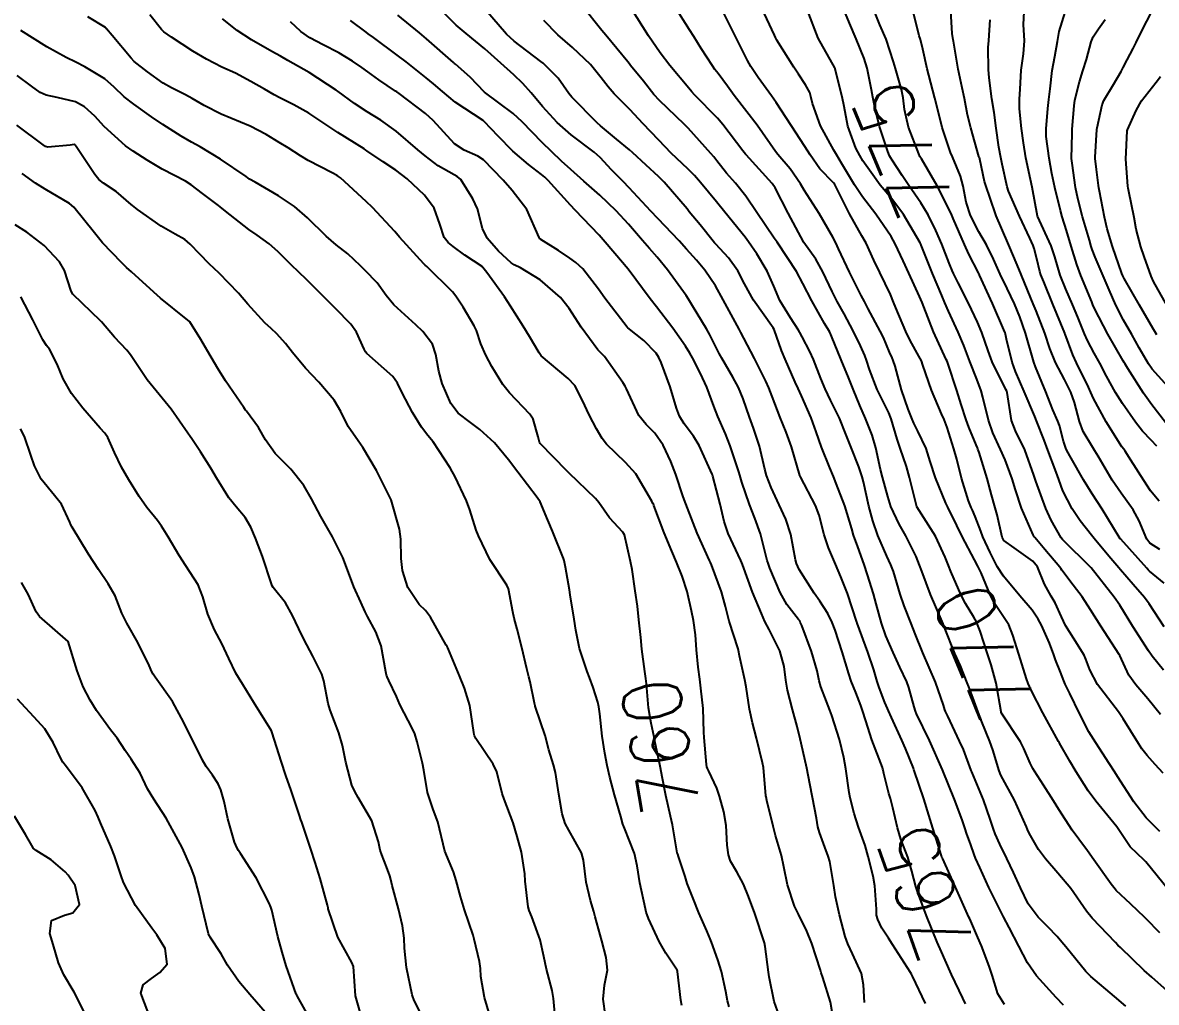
# Model space of a CAD drawing. Header units: metres. Extents: x 318500 to 325275, y 7408834 to 7428799.
# Drawn here: x 322921.5 to 322999.1, y 7421457.4 to 7421524.5 of the extents above; entities that cross this region are included whole.
import ezdxf
from ezdxf.enums import TextEntityAlignment as Align

# ---------------------------------------------------------------- set-up
doc = ezdxf.new("R2010")
doc.units = ezdxf.units.M
doc.header["$MEASUREMENT"] = 0
for name, color, linetype in [('Cotas', 45, 'Continuous'), ('Curvas de Nivel 1m', 11, 'Continuous'), ('Curvas de Nivel 5m', 15, 'Continuous'), ('Vias Primárias', 230, 'Continuous')]:
    doc.layers.add(name, color=color, linetype=linetype)
doc.styles.add('Style-STANDARD', font='STANDARD.shx')

msp = doc.modelspace()

# ---------------------------------------------------------------- linework, layer by layer
at = {"layer": 'Curvas de Nivel 1m', "flags": 128}
for points, elevation in [([(322988.743, 7421457.265), (322988.281, 7421457.99), (322987.891, 7421459.276), (322987.69, 7421459.899), (322987.148, 7421461.288), (322986.907, 7421461.862), (322986.348, 7421463.128), (322986.29, 7421463.242), (322986.264, 7421463.301), (322986.199, 7421463.456), (322985.367, 7421465.315), (322984.503, 7421467.235), (322984.456, 7421467.329), (322984.445, 7421467.364), (322984.411, 7421467.459), (322983.818, 7421469.336), (322983.548, 7421470.235), (322983.209, 7421471.343), (322982.555, 7421473.283), (322982.531, 7421473.35), (322982.491, 7421473.453), (322981.941, 7421474.798), (322981.693, 7421475.362), (322980.992, 7421476.915), (322980.782, 7421477.376), (322980.709, 7421477.545), (322980.546, 7421477.953), (322980.149, 7421478.979), (322980.013, 7421479.388), (322979.775, 7421480.189), (322979.381, 7421481.398), (322978.649, 7421483.38), (322978.636, 7421483.41), (322978.621, 7421483.465), (322977.98, 7421485.417), (322977.525, 7421486.554), (322977.15, 7421487.425), (322976.687, 7421488.544), (322976.39, 7421489.435), (322976.046, 7421490.773), (322975.79, 7421491.444), (322974.749, 7421493.416), (322974.729, 7421493.46), (322974.721, 7421493.49), (322974.14, 7421495.47), (322973.785, 7421496.47), (322973.373, 7421497.481), (322972.821, 7421498.901), (322972.585, 7421499.492), (322972.382, 7421499.95), (322971.615, 7421501.502), (322970.874, 7421502.911), (322970.663, 7421503.298), (322970.545, 7421503.515), (322970.143, 7421504.269), (322969.456, 7421505.532), (322968.924, 7421506.485), (322968.205, 7421507.551), (322967.624, 7421508.237), (322966.954, 7421509.007), (322966.446, 7421509.575), (322964.983, 7421511.101), (322964.513, 7421511.597), (322963.014, 7421513.212), (322962.599, 7421513.626), (322961.819, 7421514.429), (322961.036, 7421515.279), (322960.617, 7421515.654), (322959.057, 7421516.831), (322958.098, 7421517.685), (322957.086, 7421518.783), (322956.302, 7421519.712), (322955.728, 7421520.342), (322955.112, 7421520.931), (322954.226, 7421521.739), (322953.135, 7421522.732), (322951.851, 7421523.769), (322951.159, 7421524.353), (322949.706, 7421525.802)], 766), ([(322992.782, 7421457.212), (322992.278, 7421457.755), (322990.937, 7421459.24), (322990.313, 7421460.128), (322989.708, 7421461.256), (322989.055, 7421462.551), (322988.673, 7421463.267), (322988.359, 7421463.869), (322987.671, 7421465.281), (322987.037, 7421466.654), (322986.75, 7421467.295), (322986.651, 7421467.535), (322986.419, 7421468.205), (322986.132, 7421469.01), (322986.037, 7421469.306), (322985.842, 7421469.906), (322985.319, 7421471.317), (322984.49, 7421473.33), (322983.603, 7421475.339), (322982.7, 7421477.186), (322982.63, 7421477.349), (322982.543, 7421477.658), (322982.19, 7421478.989), (322982.053, 7421479.358), (322981.57, 7421480.37), (322981.098, 7421481.372), (322980.607, 7421482.516), (322980.312, 7421483.385), (322979.944, 7421484.702), (322979.756, 7421485.393), (322979.355, 7421486.704), (322979.13, 7421487.403), (322978.688, 7421488.612), (322978.396, 7421489.413), (322978.274, 7421489.844), (322977.795, 7421491.419), (322977.211, 7421492.957), (322977.018, 7421493.427), (322976.759, 7421494.032), (322976.189, 7421495.439), (322975.838, 7421496.491), (322975.49, 7421497.45), (322974.822, 7421498.953), (322974.595, 7421499.464), (322974.401, 7421499.902), (322973.701, 7421501.477), (322973.456, 7421502.071), (322972.953, 7421503.489), (322972.882, 7421503.62), (322971.539, 7421505.504), (322970.927, 7421506.616), (322970.458, 7421507.517), (322969.827, 7421508.405), (322968.958, 7421509.344), (322968.862, 7421509.444), (322968.777, 7421509.543), (322967.876, 7421510.657), (322967.141, 7421511.568), (322966.993, 7421511.754), (322965.412, 7421513.586), (322965.024, 7421513.987), (322964.185, 7421514.756), (322963.25, 7421515.617), (322963.043, 7421515.801), (322962.142, 7421516.545), (322961.067, 7421517.438), (322960.833, 7421517.652), (322959.096, 7421519.407), (322958.89, 7421519.673), (322958.146, 7421520.72), (322957.185, 7421521.699), (322957.121, 7421521.748), (322956.972, 7421521.852), (322955.143, 7421523.237), (322954.625, 7421523.735), (322953.175, 7421525.402)], 767), ([(323000.281, 7421457.845), (322998.825, 7421459.132), (322998.307, 7421459.603), (322996.688, 7421461.165), (322996.503, 7421461.339), (322996.333, 7421461.505), (322994.733, 7421463.186), (322994.357, 7421463.669), (322993.271, 7421465.207), (322992.396, 7421466.256), (322991.542, 7421467.233), (322991.056, 7421467.88), (322990.427, 7421468.992), (322990.314, 7421469.251), (322990.237, 7421469.447), (322989.427, 7421471.26), (322988.486, 7421472.975), (322988.358, 7421473.272), (322987.928, 7421474.703), (322987.739, 7421475.282), (322987.191, 7421476.629), (322986.926, 7421477.294), (322986.555, 7421478.304), (322986.286, 7421479.024), (322986.175, 7421479.306), (322985.717, 7421480.453), (322985.339, 7421481.319), (322984.616, 7421483.096), (322984.528, 7421483.331), (322984.457, 7421483.496), (322983.657, 7421485.34), (322983.061, 7421486.949), (322982.92, 7421487.348), (322982.679, 7421487.949), (322981.969, 7421489.361), (322981.511, 7421490.171), (322980.951, 7421491.377), (322980.73, 7421492.051), (322980.368, 7421493.386), (322980.239, 7421493.906), (322979.919, 7421495.393), (322979.661, 7421496.27), (322979.202, 7421497.404), (322978.813, 7421498.304), (322978.368, 7421499.415), (322978.046, 7421500.214), (322977.553, 7421501.423), (322976.876, 7421503.042), (322976.756, 7421503.309), (322976.692, 7421503.433), (322976.407, 7421503.918), (322975.532, 7421505.451), (322974.928, 7421506.658), (322974.491, 7421507.467), (322973.872, 7421508.399), (322973.148, 7421509.487), (322972.964, 7421509.763), (322971.761, 7421511.502), (322971.007, 7421512.628), (322970.306, 7421513.521), (322969.695, 7421514.198), (322969.035, 7421515.054), (322968.822, 7421515.327), (322968.616, 7421515.546), (322967.066, 7421517.278), (322966.785, 7421517.573), (322965.094, 7421519.188), (322964.72, 7421519.596), (322964.001, 7421520.498), (322963.12, 7421521.582), (322963.105, 7421521.605), (322963.089, 7421521.62), (322962.926, 7421521.82), (322961.428, 7421523.646), (322961.155, 7421523.979), (322959.81, 7421525.664)], 769), ([(322999.97, 7421465.116), (322998.409, 7421467.046), (322998.31, 7421467.142), (322997.337, 7421468.074), (322996.614, 7421469.167), (322996.434, 7421469.442), (322994.994, 7421471.185), (322994.471, 7421471.902), (322993.644, 7421473.203), (322993.215, 7421473.927), (322992.51, 7421475.172), (322992.492, 7421475.203), (322992.481, 7421475.22), (322992.442, 7421475.29), (322991.362, 7421477.238), (322990.563, 7421478.787), (322990.364, 7421479.252), (322990.251, 7421479.575), (322989.711, 7421481.259), (322989.301, 7421482.571), (322989.024, 7421483.266), (322988.626, 7421483.876), (322988.06, 7421484.705), (322987.768, 7421485.283), (322987.127, 7421486.829), (322986.902, 7421487.297), (322986.676, 7421487.718), (322985.832, 7421489.313), (322985.463, 7421490.074), (322984.855, 7421491.328), (322984.724, 7421491.611), (322984.001, 7421493.337), (322983.65, 7421494.458), (322983.363, 7421495.344), (322982.792, 7421496.543), (322982.53, 7421497.087), (322982.414, 7421497.356), (322982.128, 7421498.043), (322981.676, 7421499.367), (322981.238, 7421500.99), (322981.114, 7421501.376), (322981.038, 7421501.554), (322980.866, 7421501.946), (322980.434, 7421502.945), (322980.214, 7421503.39), (322979.396, 7421504.909), (322979.133, 7421505.407), (322978.916, 7421505.826), (322978.119, 7421507.418), (322977.357, 7421509.025), (322977.168, 7421509.428), (322976.966, 7421509.833), (322976.042, 7421511.444), (322975.014, 7421513.046), (322974.751, 7421513.464), (322974.048, 7421514.492), (322973.202, 7421515.488), (322973.043, 7421515.694), (322971.783, 7421517.503), (322971.083, 7421518.406), (322970.208, 7421519.523), (322969.749, 7421520.173), (322969.115, 7421521.031), (322968.89, 7421521.316), (322968.721, 7421521.546), (322967.947, 7421522.748), (322967.442, 7421523.566), (322967.157, 7421524.028), (322966.18, 7421525.58)], 771), ([(322999.595, 7421473.123), (322999.062, 7421473.698), (322998.502, 7421474.315), (322998.143, 7421474.782), (322997.903, 7421475.149), (322996.859, 7421476.841), (322996.641, 7421477.168), (322996.542, 7421477.301), (322995.107, 7421479.185), (322994.58, 7421480.184), (322994.315, 7421480.922), (322994.187, 7421481.196), (322993.451, 7421482.364), (322992.923, 7421483.215), (322992.629, 7421483.81), (322992.202, 7421484.785), (322991.941, 7421485.231), (322991.476, 7421486.061), (322990.985, 7421487.245), (322990.676, 7421487.642), (322989.401, 7421488.551), (322988.697, 7421489.04), (322988.577, 7421489.272), (322988.236, 7421490.798), (322988.105, 7421491.279), (322987.85, 7421492.167), (322987.553, 7421493.288), (322987.002, 7421495.071), (322986.915, 7421495.298), (322986.877, 7421495.394), (322986.783, 7421495.61), (322986.294, 7421496.807), (322986.111, 7421497.31), (322985.761, 7421498.371), (322985.458, 7421499.321), (322984.858, 7421501.185), (322984.8, 7421501.331), (322984.748, 7421501.444), (322983.862, 7421503.34), (322983.202, 7421505.051), (322983.088, 7421505.348), (322982.916, 7421505.751), (322982.177, 7421507.361), (322981.781, 7421508.2), (322981.238, 7421509.376), (322980.967, 7421509.879), (322979.918, 7421511.396), (322979.008, 7421512.582), (322978.451, 7421513.416), (322977.565, 7421514.894), (322977.256, 7421515.428), (322977.045, 7421515.777), (322976.132, 7421517.444), (322975.574, 7421518.972), (322975.472, 7421519.454), (322975.386, 7421519.739), (322975.108, 7421520.256), (322974.63, 7421520.982), (322974.302, 7421521.472), (322973.147, 7421523.309), (322973.053, 7421523.491), (322972.983, 7421523.661), (322972.112, 7421525.501)], 773), ([(322999.423, 7421477.127), (322998.556, 7421478.211), (322997.729, 7421479.153), (322997.245, 7421479.829), (322996.626, 7421481.169), (322996.591, 7421481.234), (322995.327, 7421483.183), (322994.636, 7421484.288), (322994.044, 7421485.199), (322993.448, 7421485.998), (322992.668, 7421487.007), (322992.584, 7421487.136), (322992.528, 7421487.222), (322991.501, 7421488.425), (322990.801, 7421489.248), (322990.759, 7421489.307), (322990.702, 7421489.427), (322989.895, 7421491.258), (322989.488, 7421492.514), (322989.249, 7421493.265), (322988.769, 7421494.565), (322988.469, 7421495.275), (322987.941, 7421496.432), (322987.628, 7421497.288), (322987.251, 7421498.866), (322987.141, 7421499.295), (322986.842, 7421500.102), (322986.368, 7421501.307), (322985.956, 7421502.399), (322985.57, 7421503.32), (322984.901, 7421504.748), (322984.642, 7421505.333), (322984.436, 7421505.817), (322983.803, 7421507.341), (322983.028, 7421509.281), (322983.002, 7421509.35), (322982.961, 7421509.43), (322981.803, 7421511.368), (322981.006, 7421512.438), (322980.217, 7421513.392), (322979.708, 7421514.081), (322979.036, 7421515.057), (322978.817, 7421515.412), (322978.545, 7421515.917), (322978.003, 7421517.421), (322977.744, 7421518.77), (322977.615, 7421519.425), (322977.12, 7421521.43), (322975.97, 7421523.448), (322975.221, 7421525.417)], 774), ([(322999.668, 7421483.124), (322998.643, 7421484.706), (322998.322, 7421485.145), (322997.541, 7421486.039), (322996.669, 7421487.038), (322996.558, 7421487.171), (322995.875, 7421487.985), (322994.88, 7421489.188), (322994.702, 7421489.41), (322993.915, 7421490.405), (322993.373, 7421491.21), (322992.739, 7421492.454), (322992.446, 7421493.225), (322992.265, 7421493.72), (322991.702, 7421495.236), (322991.457, 7421495.911), (322990.923, 7421497.248), (322990.804, 7421497.532), (322990.076, 7421499.258), (322989.488, 7421500.626), (322989.262, 7421501.266), (322988.876, 7421502.846), (322988.795, 7421503.187), (322988.768, 7421503.272), (322988.684, 7421503.472), (322987.914, 7421505.285), (322987.028, 7421507.21), (322986.985, 7421507.299), (322986.969, 7421507.328), (322986.941, 7421507.389), (322986.293, 7421508.649), (322985.996, 7421509.314), (322985.219, 7421511.094), (322985.12, 7421511.328), (322984.994, 7421511.619), (322984.112, 7421513.339), (322983.038, 7421515.188), (322982.977, 7421515.288), (322982.944, 7421515.351), (322982.863, 7421515.533), (322982.155, 7421517.364), (322981.884, 7421518.572), (322981.792, 7421519.37), (322981.675, 7421519.941), (322981.257, 7421521.378), (322981.127, 7421521.835), (322980.627, 7421523.388), (322980.2, 7421524.359), (322979.793, 7421525.401)], 776), ([(322999.67, 7421486.135), (322998.668, 7421486.953), (322998.567, 7421487.04), (322998.478, 7421487.143), (322996.699, 7421489.127), (322996.667, 7421489.17), (322996.597, 7421489.275), (322995.43, 7421491.183), (322994.736, 7421492.245), (322994.147, 7421493.199), (322993.303, 7421494.681), (322993.002, 7421495.217), (322992.933, 7421495.369), (322992.786, 7421495.844), (322992.497, 7421496.924), (322992.384, 7421497.226), (322992.056, 7421497.987), (322991.565, 7421499.239), (322990.855, 7421500.949), (322990.746, 7421501.251), (322990.698, 7421501.416), (322990.161, 7421503.257), (322989.784, 7421504.374), (322989.422, 7421505.265), (322988.925, 7421506.302), (322988.447, 7421507.277), (322987.977, 7421508.311), (322987.493, 7421509.292), (322986.973, 7421510.195), (322986.402, 7421511.309), (322986.107, 7421512.21), (322985.896, 7421513.317), (322985.71, 7421514.003), (322985.169, 7421515.328), (322985.044, 7421515.625), (322984.47, 7421517.336), (322984.252, 7421518.169), (322983.955, 7421519.341), (322983.543, 7421520.919), (322983.442, 7421521.347), (322983.14, 7421522.698), (322982.969, 7421523.362), (322982.894, 7421523.622), (322982.459, 7421525.367)], 777), ([(322973.294, 7421456.508), (322972.961, 7421457.48), (322972.616, 7421459.164), (322972.571, 7421459.486), (322972.326, 7421461.236), (322972.284, 7421461.49), (322972.272, 7421461.55), (322971.622, 7421463.497), (322971.198, 7421464.671), (322970.852, 7421465.505), (322970.388, 7421466.356), (322969.954, 7421467.075), (322969.819, 7421467.519), (322969.741, 7421468.189), (322969.663, 7421469.522), (322969.513, 7421470.455), (322969.214, 7421471.529), (322969.021, 7421472.088), (322968.477, 7421473.238), (322968.376, 7421473.438), (322968.345, 7421473.542), (322968.327, 7421473.698), (322968.167, 7421475.545), (322968.146, 7421475.915), (322968.098, 7421477.547), (322967.939, 7421478.934), (322967.863, 7421479.55), (322967.753, 7421480.371), (322967.626, 7421481.554), (322967.575, 7421482.586), (322967.431, 7421483.558), (322967.287, 7421484.22), (322966.994, 7421485.565), (322966.656, 7421486.607), (322966.255, 7421487.574), (322965.936, 7421488.322), (322965.42, 7421489.583), (322964.719, 7421491.453), (322964.678, 7421491.549), (322964.652, 7421491.591), (322964.574, 7421491.741), (322963.467, 7421493.609), (322962.762, 7421494.389), (322961.47, 7421495.64), (322961.171, 7421496.032), (322960.79, 7421496.697), (322960.269, 7421497.655), (322959.83, 7421498.645), (322959.289, 7421499.665), (322958.837, 7421500.151), (322957.002, 7421501.698), (322956.936, 7421501.774), (322956.862, 7421501.896), (322956.188, 7421503.025), (322955.768, 7421503.717), (322954.9, 7421505.096), (322954.479, 7421505.734), (322953.278, 7421507.404), (322953.001, 7421507.749), (322952.973, 7421507.783), (322952.941, 7421507.805), (322951.766, 7421508.586), (322950.954, 7421509.193), (322950.62, 7421509.448), (322950.336, 7421509.789), (322950.057, 7421510.71), (322949.653, 7421511.8), (322949.003, 7421512.691), (322947.813, 7421513.822), (322947.026, 7421514.415), (322946.166, 7421514.978), (322945.039, 7421515.742), (322944.968, 7421515.79), (322944.864, 7421515.863), (322943.056, 7421516.986), (322941.68, 7421517.904), (322941.074, 7421518.304), (322940.045, 7421518.891), (322939.084, 7421519.371), (322938.709, 7421519.569), (322938.027, 7421519.956), (322937.098, 7421520.49), (322936.041, 7421521.046), (322935.112, 7421521.476), (322934.069, 7421522.006), (322933.128, 7421522.564), (322931.658, 7421523.526), (322931.148, 7421523.894), (322930.991, 7421524.052), (322930.175, 7421525.045)], 761), ([(322976.926, 7421456.761), (322976.81, 7421457.425), (322976.295, 7421459.124), (322976.182, 7421459.432), (322976.12, 7421459.615), (322975.524, 7421461.442), (322975.186, 7421462.295), (322974.622, 7421463.456), (322974.358, 7421464.003), (322973.861, 7421465.468), (322973.625, 7421466.704), (322973.459, 7421467.474), (322973.052, 7421468.849), (322972.885, 7421469.483), (322972.456, 7421471.247), (322972.397, 7421471.491), (322972.389, 7421471.562), (322972.221, 7421473.493), (322972.162, 7421473.816), (322971.733, 7421475.498), (322971.467, 7421476.56), (322971.269, 7421477.503), (322971.027, 7421479.034), (322970.944, 7421479.506), (322970.585, 7421481.152), (322970.513, 7421481.511), (322970.48, 7421481.623), (322969.862, 7421483.521), (322969.622, 7421484.517), (322969.342, 7421485.529), (322968.667, 7421487.369), (322968.599, 7421487.541), (322968.531, 7421487.683), (322967.679, 7421489.555), (322967.409, 7421490.262), (322966.899, 7421491.567), (322966.727, 7421492.038), (322966.226, 7421493.575), (322965.88, 7421494.462), (322965.354, 7421495.584), (322964.788, 7421496.392), (322964.181, 7421496.987), (322963.674, 7421497.607), (322962.827, 7421499.436), (322962.74, 7421499.621), (322962.579, 7421499.879), (322961.33, 7421501.643), (322961.093, 7421501.877), (322960.865, 7421502.111), (322959.724, 7421503.662), (322958.899, 7421504.93), (322958.314, 7421505.679), (322956.928, 7421506.897), (322955.584, 7421507.72), (322955.143, 7421507.928), (322954.943, 7421508.062), (322954.073, 7421508.86), (322953.282, 7421509.747), (322952.97, 7421510.415), (322952.624, 7421511.755), (322952.309, 7421512.452), (322951.487, 7421513.773), (322951.232, 7421513.987), (322951.023, 7421514.097), (322949.944, 7421514.711), (322949.036, 7421515.394), (322948.55, 7421515.815), (322947.059, 7421517.081), (322945.997, 7421517.846), (322945.078, 7421518.412), (322944.193, 7421518.98), (322943.089, 7421519.792), (322942.958, 7421519.891), (322941.108, 7421521.091), (322939.633, 7421521.932), (322939.124, 7421522.208), (322938.541, 7421522.537), (322937.141, 7421523.34), (322936.175, 7421523.98), (322935.158, 7421524.771)], 762), ([(322983.329, 7421457.339), (322982.437, 7421459.21), (322982.359, 7421459.349), (322982.302, 7421459.453), (322981.066, 7421461.369), (322980.777, 7421461.815), (322980.341, 7421462.505), (322980.046, 7421463.083), (322979.974, 7421463.386), (322979.954, 7421463.788), (322979.848, 7421465.388), (322979.732, 7421466.048), (322979.404, 7421467.395), (322979.184, 7421468.165), (322978.739, 7421469.405), (322978.444, 7421470.347), (322978.164, 7421471.413), (322978.094, 7421471.783), (322977.856, 7421473.416), (322977.726, 7421474.183), (322977.422, 7421475.421), (322976.91, 7421477.051), (322976.777, 7421477.428), (322976.546, 7421478.009), (322976.152, 7421479.032), (322976.038, 7421479.438), (322975.893, 7421480.117), (322975.513, 7421481.446), (322974.846, 7421483.227), (322974.746, 7421483.458), (322974.701, 7421483.539), (322974.622, 7421483.633), (322973.826, 7421484.666), (322973.357, 7421485.479), (322972.665, 7421487.147), (322972.539, 7421487.491), (322972.481, 7421487.684), (322972.012, 7421489.497), (322971.63, 7421490.581), (322971.268, 7421491.505), (322970.743, 7421493.043), (322970.597, 7421493.512), (322970.523, 7421493.744), (322969.949, 7421495.522), (322969.623, 7421496.363), (322969.098, 7421497.536), (322968.811, 7421498.25), (322968.334, 7421499.547), (322967.905, 7421500.493), (322967.349, 7421501.563), (322967.169, 7421501.872), (322966.868, 7421502.346), (322966.018, 7421503.579), (322964.902, 7421505.059), (322964.46, 7421505.597), (322962.94, 7421507.62), (322962.031, 7421508.714), (322961.237, 7421509.646), (322960.965, 7421509.952), (322959.328, 7421511.667), (322958.995, 7421512.02), (322957.469, 7421513.693), (322957.247, 7421513.922), (322957.024, 7421514.108), (322956.117, 7421514.8), (322955.04, 7421515.705), (322955.017, 7421515.73), (322954.055, 7421516.74), (322953.093, 7421517.75), (322953.07, 7421517.772), (322953.011, 7421517.811), (322951.089, 7421519.068), (322950.221, 7421519.793), (322949.622, 7421520.319), (322949.109, 7421520.735), (322947.743, 7421521.824), (322947.127, 7421522.299), (322945.494, 7421523.506), (322945.148, 7421523.756), (322945.009, 7421523.862), (322943.936, 7421524.656)], 764), ([(322997.045, 7421457.158), (322996.28, 7421457.809), (322994.641, 7421459.187), (322994.305, 7421459.533), (322992.928, 7421461.211), (322992.658, 7421461.54), (322992.337, 7421461.914), (322991.7, 7421462.586), (322991.039, 7421463.24), (322990.364, 7421464.151), (322989.82, 7421465.256), (322989.353, 7421466.303), (322988.9, 7421467.265), (322988.42, 7421468.25), (322988.1, 7421468.948), (322987.97, 7421469.277), (322987.752, 7421469.969), (322987.301, 7421471.287), (322986.489, 7421473.213), (322986.454, 7421473.301), (322985.918, 7421474.723), (322985.66, 7421475.313), (322984.845, 7421477.016), (322984.702, 7421477.328), (322984.655, 7421477.442), (322984.544, 7421477.767), (322984, 7421479.336), (322983.575, 7421480.34), (322983.133, 7421481.345), (322982.61, 7421482.656), (322982.336, 7421483.354), (322981.85, 7421484.58), (322981.583, 7421485.366), (322981.121, 7421486.916), (322980.954, 7421487.376), (322980.679, 7421487.982), (322980.061, 7421489.39), (322979.707, 7421490.392), (322979.443, 7421491.399), (322979.079, 7421493.071), (322978.991, 7421493.406), (322978.76, 7421494.085), (322978.218, 7421495.416), (322977.868, 7421496.34), (322977.42, 7421497.424), (322976.819, 7421498.664), (322976.439, 7421499.436), (322976.143, 7421500.138), (322975.643, 7421501.448), (322975.402, 7421501.988), (322974.875, 7421502.986), (322974.72, 7421503.304), (322974.631, 7421503.464), (322974.073, 7421504.291), (322973.352, 7421505.483), (322972.925, 7421506.465), (322972.474, 7421507.495), (322971.774, 7421508.679), (322971.201, 7421509.508), (322970.965, 7421509.823), (322969.582, 7421511.531), (322969, 7421512.232), (322967.913, 7421513.557), (322967.499, 7421514.038), (322967.029, 7421514.496), (322965.908, 7421515.581), (322965.053, 7421516.46), (322963.966, 7421517.607), (322963.084, 7421518.549), (322961.999, 7421519.637), (322961.574, 7421520.113), (322961.111, 7421520.738), (322960.364, 7421521.658), (322959.137, 7421522.818), (322958.138, 7421523.685), (322957.165, 7421524.672)], 768), ([(322999.381, 7421469.126), (322998.444, 7421470.055), (322997.602, 7421471.153), (322996.486, 7421472.889), (322996.301, 7421473.172), (322995.894, 7421473.778), (322994.98, 7421475.185), (322994.521, 7421475.95), (322993.873, 7421477.2), (322993.212, 7421478.558), (322992.891, 7421479.215), (322992.797, 7421479.441), (322992.578, 7421480.031), (322992.231, 7421480.87), (322992.103, 7421481.227), (322991.813, 7421482.021), (322991.263, 7421483.24), (322991.042, 7421483.659), (322990.63, 7421484.268), (322989.785, 7421485.259), (322988.66, 7421486.606), (322988.236, 7421487.277), (322987.751, 7421488.217), (322987.255, 7421489.292), (322987.102, 7421489.692), (322986.714, 7421490.694), (322986.534, 7421491.119), (322986.453, 7421491.304), (322986.262, 7421491.772), (322985.788, 7421493.314), (322985.467, 7421494.623), (322985.259, 7421495.323), (322985.143, 7421495.684), (322984.795, 7421496.78), (322984.596, 7421497.332), (322984.428, 7421497.712), (322983.734, 7421499.341), (322983.145, 7421501.057), (322983.037, 7421501.348), (322982.863, 7421501.68), (322982.264, 7421502.749), (322981.975, 7421503.364), (322981.3, 7421504.978), (322981.138, 7421505.377), (322980.918, 7421505.895), (322980.199, 7421507.391), (322979.793, 7421508.242), (322979.253, 7421509.406), (322978.968, 7421509.924), (322978.12, 7421511.419), (322977.201, 7421513.244), (322977.099, 7421513.429), (322977.021, 7421513.533), (322976.093, 7421514.506), (322975.412, 7421515.454), (322975.049, 7421516.037), (322974.125, 7421517.474), (322973.093, 7421519.038), (322972.774, 7421519.493), (322971.851, 7421520.764), (322971.353, 7421521.508), (322971.126, 7421521.913), (322970.326, 7421523.522), (322969.451, 7421525.26)], 772), ([(322999.384, 7421488.435), (322998.696, 7421488.873), (322998.483, 7421489.143), (322997.962, 7421490.401), (322997.556, 7421491.157), (322996.737, 7421492.282), (322996.112, 7421493.176), (322995.148, 7421494.813), (322994.929, 7421495.189), (322994.782, 7421495.414), (322994.116, 7421496.523), (322993.861, 7421497.204), (322993.526, 7421498.502), (322993.274, 7421499.213), (322992.843, 7421500.075), (322992.231, 7421501.229), (322991.841, 7421502.206), (322991.494, 7421503.241), (322990.903, 7421504.774), (322990.698, 7421505.252), (322990.529, 7421505.641), (322989.869, 7421507.261), (322989.612, 7421507.929), (322989.035, 7421509.269), (322988.962, 7421509.429), (322988.169, 7421511.282), (322987.734, 7421512.565), (322987.473, 7421513.293), (322987.369, 7421513.641), (322987.039, 7421515.161), (322987.012, 7421515.273), (322987.003, 7421515.301), (322986.986, 7421515.355), (322986.423, 7421517.31), (322986.205, 7421518.191), (322985.992, 7421519.317), (322985.842, 7421520.054), (322985.564, 7421521.323), (322985.229, 7421523.249), (322985.216, 7421523.329), (322985.157, 7421523.78), (322985.055, 7421525.332)], 778), ([(322999.34, 7421491.742), (322998.74, 7421492.459), (322998.274, 7421493.147), (322997.393, 7421494.539), (322996.997, 7421495.167), (322996.906, 7421495.293), (322996.783, 7421495.464), (322995.692, 7421497.181), (322994.824, 7421498.774), (322994.641, 7421499.193), (322994.484, 7421499.547), (322993.66, 7421501.208), (322993.414, 7421501.76), (322992.88, 7421503.182), (322992.871, 7421503.211), (322992.86, 7421503.241), (322992.049, 7421505.233), (322991.422, 7421506.753), (322991.225, 7421507.246), (322991.158, 7421507.463), (322990.951, 7421508.337), (322990.757, 7421509.051), (322990.687, 7421509.253), (322990.468, 7421509.754), (322989.769, 7421511.262), (322989.015, 7421512.965), (322988.914, 7421513.272), (322988.584, 7421514.826), (322988.487, 7421515.278), (322988.348, 7421515.983), (322988.168, 7421517.289), (322988.02, 7421518.357), (322987.874, 7421519.292), (322987.672, 7421520.737), (322987.631, 7421521.295), (322987.622, 7421522.816), (322987.657, 7421523.295), (322987.757, 7421524.709)], 779), ([(322999.77, 7421497.125), (322998.818, 7421498.332), (322998.245, 7421499.149), (322997.189, 7421500.831), (322996.975, 7421501.168), (322996.932, 7421501.24), (322996.862, 7421501.361), (322995.816, 7421503.181), (322994.906, 7421504.944), (322994.794, 7421505.192), (322994.706, 7421505.4), (322993.958, 7421507.205), (322993.679, 7421507.941), (322993.296, 7421509.215), (322992.976, 7421510.283), (322992.684, 7421511.225), (322992.566, 7421511.657), (322992.181, 7421513.233), (322991.983, 7421514.19), (322991.798, 7421515.239), (322991.59, 7421516.714), (322991.577, 7421517.242), (322991.695, 7421518.637), (322991.765, 7421519.24), (322991.861, 7421519.992), (322992.009, 7421521.237), (322992.172, 7421522.196), (322992.368, 7421523.232), (322992.485, 7421523.905), (322992.885, 7421525.224)], 781), ([(323000.353, 7421499.117), (322998.855, 7421500.776), (322998.592, 7421501.144), (322997.97, 7421502.253), (322997.457, 7421503.161), (322996.895, 7421504.146), (322996.358, 7421505.176), (322995.894, 7421506.212), (322995.489, 7421507.185), (322994.953, 7421508.461), (322994.742, 7421508.977), (322994.67, 7421509.194), (322994.546, 7421509.616), (322994.079, 7421511.209), (322993.748, 7421512.474), (322993.601, 7421513.214), (322993.359, 7421514.895), (322993.334, 7421515.217), (322993.359, 7421516.923), (322993.375, 7421517.217), (322993.495, 7421518.815), (322993.553, 7421519.215), (322993.861, 7421520.464), (322994.107, 7421521.21), (322994.349, 7421521.991), (322994.671, 7421523.205), (322994.809, 7421523.55), (322995.163, 7421524.084), (322995.637, 7421524.729)], 782), ([(322999.18, 7421503.135), (322998.887, 7421503.591), (322997.991, 7421505.154), (322996.937, 7421506.983), (322996.846, 7421507.171), (322996.782, 7421507.331), (322996.143, 7421509.178), (322995.768, 7421510.398), (322995.582, 7421511.191), (322995.239, 7421512.974), (322995.202, 7421513.197), (322995.182, 7421513.358), (322995.033, 7421514.457), (322994.946, 7421515.201), (322994.945, 7421515.297), (322995.051, 7421517.2), (322995.054, 7421517.217), (322995.072, 7421517.32), (322995.413, 7421518.877), (322995.54, 7421519.193), (322996.203, 7421520.276), (322996.72, 7421521.176), (322996.858, 7421521.44), (322997.132, 7421521.957), (322997.556, 7421522.752), (322997.753, 7421523.161), (322998.221, 7421524.097), (322998.752, 7421525.146)], 783), ([(322966.628, 7421457.195), (322966.565, 7421457.557), (322966.335, 7421459.524), (322966.329, 7421459.56), (322966.321, 7421459.581), (322966.301, 7421459.616), (322965.521, 7421460.787), (322965.069, 7421461.583), (322964.344, 7421463.169), (322964.191, 7421463.592), (322964.137, 7421463.81), (322963.755, 7421465.599), (322963.565, 7421466.776), (322963.382, 7421467.605), (322962.705, 7421469.336), (322962.597, 7421469.618), (322962.438, 7421470.141), (322962.01, 7421471.627), (322961.686, 7421472.846), (322961.504, 7421473.635), (322961.342, 7421474.486), (322961.168, 7421475.64), (322961.012, 7421477.164), (322960.95, 7421477.644), (322960.873, 7421477.975), (322960.553, 7421478.977), (322960.308, 7421479.653), (322960.138, 7421480.082), (322959.615, 7421481.66), (322959.364, 7421482.907), (322959.25, 7421483.664), (322958.976, 7421485.327), (322958.922, 7421485.667), (322958.663, 7421487.219), (322958.571, 7421487.671), (322958.521, 7421487.824), (322957.767, 7421489.684), (322957.457, 7421490.438), (322956.913, 7421491.697), (322956.724, 7421491.992), (322955.389, 7421493.72), (322954.763, 7421494.58), (322953.795, 7421495.74), (322952.789, 7421496.649), (322952.153, 7421497.119), (322951.315, 7421497.772), (322950.81, 7421498.423), (322950.22, 7421499.789), (322949.981, 7421500.655), (322949.783, 7421501.796), (322949.551, 7421502.484), (322948.876, 7421503.37), (322948.403, 7421503.815), (322946.9, 7421505.18), (322946.365, 7421505.838), (322945.76, 7421506.685), (322944.935, 7421507.545), (322944.618, 7421507.865), (322943.753, 7421508.683), (322942.954, 7421509.291), (322942.257, 7421509.897), (322940.979, 7421511.157), (322940.081, 7421511.924), (322939.001, 7421512.657), (322937.399, 7421513.579), (322937.018, 7421513.804), (322936.775, 7421513.972), (322935.028, 7421515.17), (322933.623, 7421516.011), (322933.045, 7421516.337), (322932.336, 7421516.745), (322931.062, 7421517.538), (322930.3, 7421518.058), (322929.079, 7421518.922), (322928.428, 7421519.425), (322927.743, 7421520.09), (322927.099, 7421520.676), (322925.738, 7421521.493), (322925.115, 7421521.808), (322924.443, 7421522.137), (322923.131, 7421522.85), (322921.349, 7421523.975)], 759), ([(322979.15, 7421457.397), (322979.081, 7421458.605), (322978.947, 7421459.4), (322978.32, 7421460.734), (322977.992, 7421461.413), (322977.82, 7421461.931), (322977.421, 7421463.419), (322977.159, 7421464.631), (322977.05, 7421465.423), (322976.766, 7421467.065), (322976.652, 7421467.428), (322976.416, 7421468.054), (322976.048, 7421469.059), (322975.949, 7421469.437), (322975.846, 7421470.031), (322975.577, 7421471.443), (322975.401, 7421472.378), (322975.192, 7421473.449), (322974.801, 7421475.16), (322974.733, 7421475.457), (322974.523, 7421476.307), (322974.211, 7421477.465), (322973.867, 7421478.785), (322973.748, 7421479.472), (322973.631, 7421480.418), (322973.341, 7421481.479), (322972.612, 7421482.961), (322972.323, 7421483.493), (322972.081, 7421484.04), (322971.476, 7421485.502), (322970.777, 7421487.4), (322970.74, 7421487.509), (322970.672, 7421487.672), (322969.809, 7421489.523), (322969.53, 7421490.35), (322969.254, 7421491.532), (322968.749, 7421493.46), (322968.725, 7421493.54), (322968.702, 7421493.59), (322967.815, 7421495.554), (322967.427, 7421496.201), (322966.795, 7421497.035), (322966.459, 7421497.573), (322966.263, 7421498.12), (322965.824, 7421499.58), (322965.206, 7421501.235), (322965.046, 7421501.588), (322964.863, 7421501.874), (322964.014, 7421502.745), (322962.922, 7421503.619), (322962.881, 7421503.66), (322961.359, 7421505.643), (322960.919, 7421506.271), (322959.855, 7421507.661), (322959.366, 7421508.088), (322958.947, 7421508.378), (322958.168, 7421508.898), (322956.96, 7421509.671), (322956.94, 7421509.68), (322956.902, 7421509.701), (322956.861, 7421509.802), (322956.006, 7421511.715), (322955.009, 7421513.016), (322954.391, 7421513.736), (322953.034, 7421515.116), (322952.649, 7421515.368), (322951.714, 7421515.77), (322951.047, 7421516.222), (322949.586, 7421517.802), (322949.077, 7421518.292), (322947.257, 7421519.669), (322947.099, 7421519.777), (322947.019, 7421519.831), (322945.861, 7421520.602), (322945.113, 7421521.153), (322944.7, 7421521.453), (322944.064, 7421521.876), (322943.128, 7421522.439), (322942.045, 7421522.993), (322941.144, 7421523.485), (322940.535, 7421523.919), (322939.807, 7421524.581)], 763), ([(322961.389, 7421456.493), (322961.228, 7421457.63), (322961.328, 7421458.586), (322961.536, 7421459.628), (322961.441, 7421460.496), (322961.139, 7421461.632), (322960.698, 7421463.283), (322960.588, 7421463.638), (322960.361, 7421464.388), (322960.08, 7421465.644), (322959.897, 7421467.157), (322959.746, 7421467.657), (322958.884, 7421469.204), (322958.644, 7421469.668), (322958.44, 7421470.332), (322958.194, 7421471.674), (322957.963, 7421473.166), (322957.828, 7421473.68), (322957.525, 7421474.714), (322957.273, 7421475.689), (322956.601, 7421477.637), (322956.581, 7421477.699), (322956.575, 7421477.734), (322956.542, 7421477.912), (322956.229, 7421479.377), (322956.149, 7421479.706), (322956.011, 7421480.266), (322955.677, 7421481.714), (322955.353, 7421482.975), (322955.143, 7421483.722), (322955.053, 7421484.152), (322954.755, 7421485.728), (322954.644, 7421485.987), (322953.485, 7421487.742), (322952.694, 7421489.366), (322952.548, 7421489.752), (322952.099, 7421491.144), (322951.869, 7421491.763), (322951.068, 7421493.452), (322950.891, 7421493.778), (322950.754, 7421494.02), (322949.583, 7421495.798), (322949.228, 7421496.246), (322948.79, 7421496.811), (322948.168, 7421497.816), (322947.472, 7421499.171), (322947.152, 7421499.827), (322946.837, 7421500.274), (322945.058, 7421501.857), (322944.961, 7421501.958), (322944.863, 7421502.141), (322944.329, 7421503.323), (322943.942, 7421503.874), (322942.896, 7421504.941), (322941.942, 7421505.9), (322940.925, 7421506.917), (322939.865, 7421507.926), (322939.397, 7421508.386), (322938.949, 7421508.841), (322938.366, 7421509.36), (322937.524, 7421509.962), (322936.966, 7421510.356), (322935.363, 7421511.608), (322934.989, 7421511.911), (322934.883, 7421511.992), (322933.798, 7421512.808), (322933.004, 7421513.415), (322932.632, 7421513.652), (322931.879, 7421514.037), (322931.017, 7421514.487), (322929.999, 7421515.087), (322929.035, 7421515.712), (322928.521, 7421516.078), (322927.059, 7421517.399), (322926.404, 7421518.11), (322925.711, 7421518.755), (322925.08, 7421519.088), (322923.829, 7421519.396), (322923.084, 7421519.549), (322922.666, 7421519.737), (322922.068, 7421520.165), (322921.101, 7421520.9)], 758), ([(322999.881, 7421505.13), (322998.935, 7421506.795), (322998.785, 7421507.142), (322998.303, 7421508.499), (322998.075, 7421509.153), (322997.765, 7421510.372), (322997.606, 7421511.161), (322997.242, 7421512.941), (322997.197, 7421513.167), (322997.18, 7421513.326), (322997.04, 7421515.17), (322997.141, 7421517.097), (322997.16, 7421517.169), (322997.748, 7421518.503), (322998.121, 7421519.155), (322999.113, 7421520.435), (322999.43, 7421520.824)], 784), ([(322957.997, 7421455.92), (322957.832, 7421457.677), (322957.74, 7421458.217), (322957.353, 7421459.684), (322957.17, 7421460.548), (322956.928, 7421461.691), (322956.344, 7421463.28), (322956.168, 7421463.702), (322956.102, 7421463.954), (322955.898, 7421465.705), (322955.875, 7421466.215), (322955.644, 7421467.708), (322955.357, 7421468.769), (322955.068, 7421469.714), (322954.454, 7421471.334), (322954.33, 7421471.722), (322953.948, 7421473.208), (322953.692, 7421473.738), (322952.506, 7421475.49), (322952.426, 7421475.668), (322952.398, 7421475.752), (322952.373, 7421475.892), (322952.098, 7421477.757), (322951.732, 7421478.942), (322951.406, 7421479.767), (322950.589, 7421481.691), (322950.546, 7421481.781), (322950.491, 7421481.883), (322949.409, 7421483.798), (322949.07, 7421484.248), (322948.629, 7421484.675), (322947.848, 7421485.818), (322947.489, 7421486.99), (322947.411, 7421487.823), (322947.37, 7421489.143), (322947.291, 7421489.824), (322946.72, 7421491.83), (322945.709, 7421493.846), (322944.773, 7421495.426), (322944.446, 7421495.865), (322943.77, 7421496.855), (322943.256, 7421497.883), (322942.812, 7421498.661), (322941.755, 7421499.901), (322940.844, 7421500.856), (322939.962, 7421501.923), (322939.476, 7421502.541), (322938.873, 7421503.206), (322938.487, 7421503.557), (322938.062, 7421503.952), (322936.899, 7421505.233), (322936.257, 7421505.977), (322934.93, 7421507.348), (322934.256, 7421508), (322933.604, 7421508.667), (322932.953, 7421509.352), (322932.586, 7421509.655), (322931.907, 7421510.036), (322930.968, 7421510.576), (322929.328, 7421511.723), (322928.989, 7421511.982), (322928.892, 7421512.071), (322927.867, 7421512.955), (322927.004, 7421513.514), (322926.683, 7421513.781), (322926.423, 7421514.109), (322925.136, 7421516.031), (322925.066, 7421516.13), (322925.04, 7421516.155), (322925.008, 7421516.162), (322924.713, 7421516.133), (322923.202, 7421515.984), (322923.038, 7421516.037), (322922.868, 7421516.153), (322921.06, 7421517.501)], 757), ([(322953.463, 7421456.521), (322953.098, 7421457.738), (322952.857, 7421459.176), (322952.827, 7421459.742), (322952.776, 7421460.214), (322952.407, 7421461.749), (322952.324, 7421462.007), (322951.735, 7421463.759), (322951.463, 7421464.664), (322951.158, 7421465.768), (322950.974, 7421466.36), (322950.4, 7421467.78), (322949.914, 7421469.785), (322949.597, 7421470.634), (322949.196, 7421471.793), (322948.947, 7421473.324), (322948.864, 7421473.796), (322948.502, 7421475.249), (322948.336, 7421475.803), (322948.174, 7421476.146), (322947.3, 7421477.819), (322947.073, 7421478.352), (322946.556, 7421479.465), (322946.435, 7421479.708), (322946.39, 7421479.833), (322946.349, 7421480.048), (322946.024, 7421481.838), (322945.653, 7421482.796), (322945.089, 7421483.853), (322944.932, 7421484.164), (322944.63, 7421484.822), (322944.162, 7421485.865), (322943.86, 7421486.664), (322943.397, 7421487.879), (322942.691, 7421489.291), (322942.342, 7421489.894), (322941.906, 7421490.7), (322941.268, 7421491.905), (322940.734, 7421492.814), (322939.841, 7421493.924), (322938.766, 7421495.016), (322938.101, 7421495.95), (322937.624, 7421496.793), (322936.799, 7421497.904), (322936.746, 7421497.971), (322936.616, 7421498.159), (322935.366, 7421499.985), (322934.842, 7421500.819), (322934.165, 7421502), (322933.681, 7421502.821), (322932.921, 7421504.019), (322932.881, 7421504.067), (322932.67, 7421504.237), (322930.904, 7421505.655), (322930.446, 7421506.055), (322928.924, 7421507.438), (322928.594, 7421507.742), (322928.248, 7421508.08), (322926.95, 7421509.44), (322926.388, 7421510.109), (322924.986, 7421511.872), (322924.685, 7421512.133), (322923, 7421513.121), (322922.357, 7421513.514), (322921.427, 7421514.174)], 756), ([(322944.844, 7421455.851), (322944.27, 7421457.86), (322944.144, 7421459.862), (322944.03, 7421460.136), (322943.071, 7421461.872), (322942.407, 7421463.822), (322942.397, 7421463.88), (322942.353, 7421464.07), (322941.845, 7421465.888), (322941.498, 7421467.001), (322941.202, 7421467.898), (322940.585, 7421469.751), (322940.531, 7421469.908), (322940.434, 7421470.205), (322939.855, 7421471.919), (322939.493, 7421472.947), (322939.189, 7421473.929), (322938.572, 7421475.876), (322938.547, 7421475.939), (322938.511, 7421476.008), (322937.296, 7421477.952), (322936.552, 7421479.188), (322936.259, 7421479.666), (322936.084, 7421479.967), (322935.592, 7421480.957), (322935.108, 7421481.982), (322934.604, 7421482.929), (322934.158, 7421483.997), (322933.82, 7421485.19), (322933.486, 7421486.007), (322932.659, 7421487.305), (322932.18, 7421488.025), (322931.43, 7421489.292), (322930.973, 7421490.037), (322930.704, 7421490.406), (322929.969, 7421491.308), (322929.452, 7421492.059), (322928.737, 7421493.198), (322928.244, 7421494.078), (322927.765, 7421495.085), (322927.308, 7421496.092), (322927.094, 7421496.407), (322926.786, 7421496.74), (322925.588, 7421498.112), (322924.815, 7421499.122), (322924.249, 7421500.129), (322923.841, 7421501.131), (322923.31, 7421502.143), (322923.107, 7421502.399), (322922.86, 7421502.786), (322922.172, 7421504.161), (322921.35, 7421505.726)], 754), ([(322941.36, 7421455.893), (322940.269, 7421457.866), (322940.242, 7421457.91), (322940.212, 7421457.97), (322939.523, 7421459.922), (322939.239, 7421460.855), (322938.95, 7421461.931), (322938.55, 7421463.734), (322938.482, 7421463.938), (322938.354, 7421464.217), (322937.469, 7421465.949), (322936.397, 7421467.612), (322936.248, 7421467.812), (322936.161, 7421467.964), (322935.976, 7421468.397), (322935.523, 7421469.974), (322935.263, 7421471.163), (322935.044, 7421471.981), (322934.865, 7421472.385), (322934.47, 7421472.986), (322934.045, 7421473.566), (322933.784, 7421474), (322933.074, 7421475.439), (322932.79, 7421476.016), (322932.518, 7421476.578), (322931.723, 7421478.028), (322930.557, 7421479.693), (322930.41, 7421479.893), (322930.323, 7421480.044), (322930.129, 7421480.484), (322929.358, 7421482.058), (322928.61, 7421483.384), (322928.267, 7421484.075), (322927.803, 7421485.254), (322927.323, 7421486.09), (322926.654, 7421487.05), (322925.991, 7421488.107), (322924.864, 7421489.952), (322924.772, 7421490.119), (322924.702, 7421490.294), (322924.13, 7421491.545), (322923.661, 7421492.136), (322922.736, 7421493.249), (322922.29, 7421494.157), (322922.039, 7421494.882), (322921.589, 7421496.168), (322921.315, 7421496.702)], 753), ([(322938.249, 7421456.567), (322937.031, 7421457.952), (322936.283, 7421458.84), (322935.5, 7421459.972), (322935.066, 7421460.737), (322934.319, 7421461.889), (322934.277, 7421461.948), (322934.254, 7421461.991), (322934.206, 7421462.107), (322933.735, 7421463.999), (322933.554, 7421464.81), (322933.231, 7421466.007), (322933.002, 7421466.627), (322932.4, 7421468.02), (322931.294, 7421470.031), (322930.449, 7421471.33), (322930.033, 7421472.046), (322929.528, 7421473.112), (322928.909, 7421474.064), (322928.489, 7421474.67), (322927.933, 7421475.51), (322927.49, 7421476.085), (322926.53, 7421477.408), (322926.094, 7421478.104), (322925.624, 7421479.034), (322925.208, 7421480.114), (322924.59, 7421482.12), (322922.615, 7421483.837), (322922.401, 7421484.153), (322921.842, 7421485.372), (322921.392, 7421486.169)], 752), ([(322930.243, 7421456.251), (322929.557, 7421458.051), (322929.718, 7421458.609), (322930.285, 7421459.056), (322930.87, 7421459.456), (322931.366, 7421460.029), (322931.24, 7421461.101), (322930.672, 7421462.036), (322930.327, 7421462.5), (322929.192, 7421464.057), (322928.373, 7421465.612), (322928.209, 7421466.073), (322927.766, 7421467.452), (322927.511, 7421468.083), (322926.804, 7421469.715), (322926.647, 7421470.097), (322926.437, 7421470.545), (322925.547, 7421472.109), (322924.474, 7421473.543), (322924.22, 7421473.867), (322924.078, 7421474.126), (322923.567, 7421475.205), (322922.995, 7421476.143), (322922.518, 7421476.679), (322921.106, 7421478.172)], 751)]:
    msp.add_lwpolyline(points, dxfattribs=dict(at, elevation=elevation))
at = {"layer": 'Curvas de Nivel 5m', "flags": 128}
for points, elevation in [([(322999.384, 7421462.168), (322998.444, 7421463.139), (322998.351, 7421463.237), (322997.365, 7421464.155), (322996.379, 7421465.081), (322996.304, 7421465.171), (322996.052, 7421465.507), (322994.848, 7421467.186), (322994.416, 7421467.795), (322993.824, 7421468.599), (322993.374, 7421469.206), (322992.451, 7421470.626), (322992.085, 7421471.226), (322991.413, 7421472.299), (322990.799, 7421473.245), (322990.684, 7421473.439), (322990.496, 7421473.803), (322990.063, 7421474.811), (322989.833, 7421475.257), (322988.539, 7421477.218), (322988.51, 7421477.27), (322988.499, 7421477.312), (322988.166, 7421479.276), (322987.829, 7421480.528), (322987.574, 7421481.285), (322987.064, 7421482.843), (322986.892, 7421483.296), (322986.805, 7421483.48), (322986.625, 7421483.792), (322986.068, 7421484.743), (322985.775, 7421485.313), (322985.067, 7421486.921), (322984.896, 7421487.327), (322984.679, 7421487.903), (322984.014, 7421489.337), (322982.72, 7421491.35), (322982.215, 7421493.358), (322982.016, 7421494.106), (322981.595, 7421495.368), (322981.391, 7421495.976), (322980.978, 7421497.377), (322980.806, 7421497.799), (322980.017, 7421499.392), (322979.482, 7421500.769), (322979.29, 7421501.404), (322979.171, 7421501.714), (322978.87, 7421502.377), (322978.369, 7421503.415), (322977.754, 7421504.564), (322977.276, 7421505.426), (322976.92, 7421506.103), (322976.283, 7421507.44), (322975.817, 7421508.316), (322974.988, 7421509.46), (322974.961, 7421509.497), (322973.916, 7421511.476), (322973.016, 7421513.2), (322972.813, 7421513.492), (322971.039, 7421515.454), (322971.014, 7421515.484), (322970.991, 7421515.511), (322970.817, 7421515.74), (322969.447, 7421517.534), (322969.076, 7421517.962), (322967.502, 7421519.564), (322967.31, 7421519.775), (322967.105, 7421520.036), (322965.817, 7421521.583), (322965.133, 7421522.455), (322964.346, 7421523.602), (322963.178, 7421525.471)], 770), ([(322999.623, 7421480.167), (322998.846, 7421481.136), (322998.595, 7421481.501), (322997.532, 7421483.156), (322996.642, 7421484.615), (322996.257, 7421485.174), (322994.67, 7421487.166), (322992.699, 7421489.124), (322992.623, 7421489.221), (322991.92, 7421490.439), (322991.556, 7421491.237), (322990.876, 7421493.12), (322990.835, 7421493.249), (322990.754, 7421493.516), (322990.128, 7421495.257), (322989.489, 7421496.567), (322989.213, 7421497.266), (322988.915, 7421499.183), (322988.887, 7421499.269), (322988.832, 7421499.387), (322987.896, 7421501.284), (322987.613, 7421502.035), (322987.186, 7421503.295), (322986.891, 7421504.001), (322986.26, 7421505.31), (322985.564, 7421506.687), (322985.234, 7421507.326), (322985.143, 7421507.528), (322984.947, 7421508.031), (322984.448, 7421509.335), (322984.038, 7421510.275), (322983.505, 7421511.345), (322983.002, 7421512.173), (322982.171, 7421513.363), (322981.712, 7421514.055), (322981.037, 7421515.105), (322980.928, 7421515.271), (322980.866, 7421515.383), (322980.743, 7421515.686), (322980.179, 7421517.393), (322979.876, 7421518.61), (322979.715, 7421519.401), (322979.611, 7421519.908), (322979.321, 7421521.407), (322979.13, 7421522.055), (322978.567, 7421523.416), (322978.108, 7421524.478), (322977.731, 7421525.424)], 775), ([(322969.861, 7421457.111), (322969.759, 7421457.518), (322969.651, 7421458.148), (322969.355, 7421459.524), (322969.1, 7421460.316), (322968.657, 7421461.535), (322968.563, 7421461.776), (322968.332, 7421462.309), (322967.8, 7421463.548), (322967.394, 7421464.525), (322966.992, 7421465.561), (322966.846, 7421466.025), (322966.398, 7421467.403), (322966.343, 7421467.571), (322966.317, 7421467.655), (322965.985, 7421469.574), (322965.855, 7421470.159), (322965.523, 7421471.579), (322965.309, 7421472.744), (322965.135, 7421473.583), (322964.783, 7421475.31), (322964.731, 7421475.588), (322964.524, 7421476.547), (322964.342, 7421477.593), (322964.197, 7421479.236), (322964.161, 7421479.596), (322964.092, 7421480.072), (322963.896, 7421481.6), (322963.811, 7421482.393), (322963.687, 7421483.604), (322963.58, 7421484.556), (322963.431, 7421485.608), (322963.214, 7421487.059), (322963.117, 7421487.613), (322962.697, 7421489.433), (322962.587, 7421489.622), (322961.668, 7421490.594), (322960.95, 7421491.647), (322960.724, 7421491.933), (322958.908, 7421493.668), (322958.752, 7421493.822), (322956.925, 7421495.698), (322956.87, 7421495.788), (322956.785, 7421496.15), (322956.438, 7421497.347), (322956.219, 7421497.709), (322954.821, 7421499.153), (322954.354, 7421499.735), (322953.621, 7421500.97), (322953.208, 7421501.747), (322952.868, 7421502.524), (322952.557, 7421503.435), (322952.411, 7421503.757), (322951.65, 7421505.018), (322951.148, 7421505.776), (322950.914, 7421506.069), (322949.166, 7421507.807), (322949.042, 7421507.909), (322948.942, 7421507.992), (322947.296, 7421509.827), (322946.966, 7421510.214), (322945.44, 7421511.853), (322944.996, 7421512.276), (322943.241, 7421513.887), (322943.118, 7421513.985), (322943.022, 7421514.045), (322942.684, 7421514.233), (322941.032, 7421515.079), (322940.501, 7421515.385), (322939.659, 7421515.931), (322939.046, 7421516.315), (322938.159, 7421516.848), (322937.062, 7421517.432), (322935.741, 7421517.983), (322935.073, 7421518.251), (322933.914, 7421518.843), (322933.083, 7421519.33), (322932.629, 7421519.571), (322931.677, 7421520.041), (322931.095, 7421520.38), (322930.012, 7421521.155), (322929.117, 7421521.863), (322928.91, 7421522.073), (322927.593, 7421523.643), (322927.222, 7421524.099), (322927.191, 7421524.14), (322927.151, 7421524.175), (322925.941, 7421524.902)], 760), ([(322986.067, 7421457.303), (322985.873, 7421457.709), (322985.1, 7421459.318), (322984.326, 7421461.09), (322984.22, 7421461.331), (322984.127, 7421461.537), (322983.382, 7421463.34), (322982.79, 7421464.93), (322982.66, 7421465.347), (322982.396, 7421466.399), (322982.108, 7421467.355), (322981.641, 7421468.58), (322981.403, 7421469.365), (322981.089, 7421470.731), (322980.915, 7421471.373), (322980.819, 7421471.728), (322980.477, 7421473.082), (322980.419, 7421473.32), (322980.402, 7421473.381), (322980.37, 7421473.494), (322979.64, 7421475.393), (322979.228, 7421476.701), (322979.015, 7421477.403), (322978.891, 7421477.752), (322978.552, 7421478.629), (322978.24, 7421479.413), (322978.069, 7421479.913), (322977.611, 7421481.42), (322977.126, 7421482.911), (322976.923, 7421483.427), (322976.626, 7421484.037), (322976.088, 7421484.892), (322975.689, 7421485.444), (322974.664, 7421487.05), (322974.479, 7421487.463), (322974.414, 7421487.724), (322974.084, 7421489.469), (322973.744, 7421490.508), (322973.288, 7421491.481), (322972.738, 7421492.67), (322972.432, 7421493.493), (322972.308, 7421493.944), (322971.958, 7421495.498), (322971.545, 7421496.75), (322971.258, 7421497.505), (322970.819, 7421498.747), (322970.506, 7421499.515), (322970.121, 7421500.241), (322969.37, 7421501.532), (322969.189, 7421501.861), (322968.87, 7421502.495), (322968.521, 7421503.19), (322968.314, 7421503.548), (322967.351, 7421505.116), (322967.077, 7421505.567), (322966.914, 7421505.821), (322965.653, 7421507.583), (322964.949, 7421508.443), (322964.413, 7421509.057), (322963.933, 7421509.605), (322962.976, 7421510.707), (322962.12, 7421511.633), (322961.006, 7421512.693), (322959.915, 7421513.661), (322959.028, 7421514.446), (322958.393, 7421515.039), (322957.691, 7421515.69), (322957.049, 7421516.304), (322955.681, 7421517.721), (322955.078, 7421518.287), (322953.1, 7421519.75), (322952.126, 7421520.781), (322951.119, 7421521.675), (322951.062, 7421521.724), (322950.991, 7421521.782), (322949.144, 7421523.397), (322948.647, 7421523.815), (322947.168, 7421525.025)], 765), ([(322999.165, 7421495.515), (322998.788, 7421495.913), (322998.182, 7421496.537), (322997.718, 7421497.156), (322996.819, 7421498.437), (322996.336, 7421499.175), (322995.73, 7421500.298), (322995.262, 7421501.186), (322994.867, 7421501.88), (322994.412, 7421502.734), (322994.21, 7421503.2), (322993.763, 7421504.341), (322993.402, 7421505.213), (322992.926, 7421506.265), (322992.548, 7421507.226), (322992.19, 7421508.469), (322991.935, 7421509.235), (322990.99, 7421511.25), (322990.632, 7421513.254), (322990.518, 7421513.762), (322990.19, 7421515.259), (322990.027, 7421516.294), (322989.898, 7421517.268), (322989.757, 7421518.603), (322989.759, 7421519.27), (322989.797, 7421519.96), (322989.866, 7421521.269), (322990.027, 7421522.376), (322990.109, 7421523.266), (322990.046, 7421524.387), (322990.081, 7421525.266)], 780), ([(322949.148, 7421455.791), (322948.267, 7421457.621), (322948.192, 7421457.801), (322948.148, 7421457.925), (322947.754, 7421459.808), (322947.632, 7421461.129), (322947.597, 7421461.811), (322947.492, 7421462.653), (322947.219, 7421463.817), (322946.783, 7421465.415), (322946.696, 7421465.825), (322946.633, 7421466.077), (322946.389, 7421466.7), (322946.07, 7421467.509), (322945.963, 7421467.837), (322945.837, 7421468.41), (322945.384, 7421469.846), (322944.454, 7421471.456), (322944.217, 7421471.862), (322944.03, 7421472.299), (322943.613, 7421473.869), (322943.37, 7421474.998), (322943.121, 7421475.874), (322942.533, 7421477.421), (322942.394, 7421477.882), (322942.096, 7421479.427), (322941.954, 7421479.889), (322941.354, 7421481.123), (322940.94, 7421481.905), (322940.6, 7421482.563), (322939.96, 7421483.92), (322939.473, 7421484.771), (322938.639, 7421485.828), (322938.569, 7421485.941), (322938.514, 7421486.07), (322937.907, 7421487.948), (322937.429, 7421489.212), (322937.097, 7421489.956), (322936.707, 7421490.627), (322936.104, 7421491.36), (322935.597, 7421491.977), (322934.74, 7421493.331), (322934.355, 7421493.996), (322933.663, 7421495.11), (322933.048, 7421496.016), (322932.937, 7421496.173), (322932.784, 7421496.4), (322931.638, 7421498.032), (322930.815, 7421499.037), (322930, 7421500.058), (322928.855, 7421501.754), (322928.601, 7421502.074), (322927.759, 7421502.977), (322926.879, 7421504.026), (322926.813, 7421504.101), (322924.907, 7421505.914), (322924.797, 7421506.131), (322924.329, 7421507.541), (322923.985, 7421508.139), (322922.946, 7421509.243), (322921.747, 7421510.168), (322920.967, 7421510.665)], 755), ([(322925.808, 7421456.543), (322924.996, 7421458.113), (322924.288, 7421459.303), (322923.92, 7421460.126), (322923.553, 7421461.372), (322923.321, 7421462.135), (322923.448, 7421463.018), (322924.339, 7421463.386), (322924.906, 7421463.549), (322925.355, 7421464.11), (322925.07, 7421465.413), (322924.597, 7421466.118), (322924.382, 7421466.36), (322923.431, 7421467.175), (322922.397, 7421467.816), (322922.205, 7421467.96), (322922.094, 7421468.155), (322921.672, 7421468.9), (322920.905, 7421470.173)], 750)]:
    msp.add_lwpolyline(points, dxfattribs=dict(at, elevation=elevation))
at = {"layer": 'Vias Primárias'}
for points in [[(323715.644, 7420145.548, 0), (323709.04, 7420132.939)], [(323831.088, 7420001.787, 0), (323833.844, 7420008.443, 0.220888)]]:
    msp.add_lwpolyline(points, format="xyb", dxfattribs=at)

# ---------------------------------------------------------------- texts
at = {"layer": 'Cotas', "style": 'Style-STANDARD'}
for s, rotation, p in [('775', 112.57546, (322981.726, 7421515.816, 775)), ('770', 112.54627, (322987.326, 7421481.428, 770)), ('760', 99.859, (322965.135, 7421474.953, 760)), ('765', 109.68446, (322983.328, 7421464.923, 765))]:
    msp.add_text(s, height=4, rotation=rotation, dxfattribs=at).set_placement(p, align=Align.MIDDLE_CENTER)

doc.saveas('drawing.dxf')
